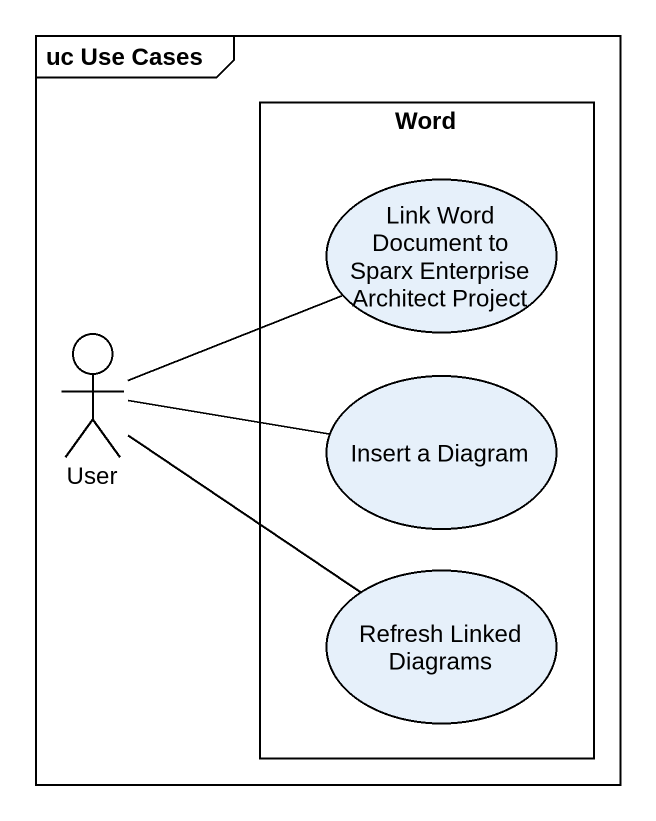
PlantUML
@startuml
mainframe uc Use Cases
rectangle Word {
  usecase "Link Word Document to Sparx Enterprise Architect Project" as Link_Word_Document_to_Sparx
  usecase "Insert a Diagram" as Insert_a_Diagram
  usecase "Refresh Linked Diagrams" as Refresh_Linked_Diagrams
}
actor User
User -right- Link_Word_Document_to_Sparx
User -right- Insert_a_Diagram
User -- Refresh_Linked_Diagrams
@enduml
